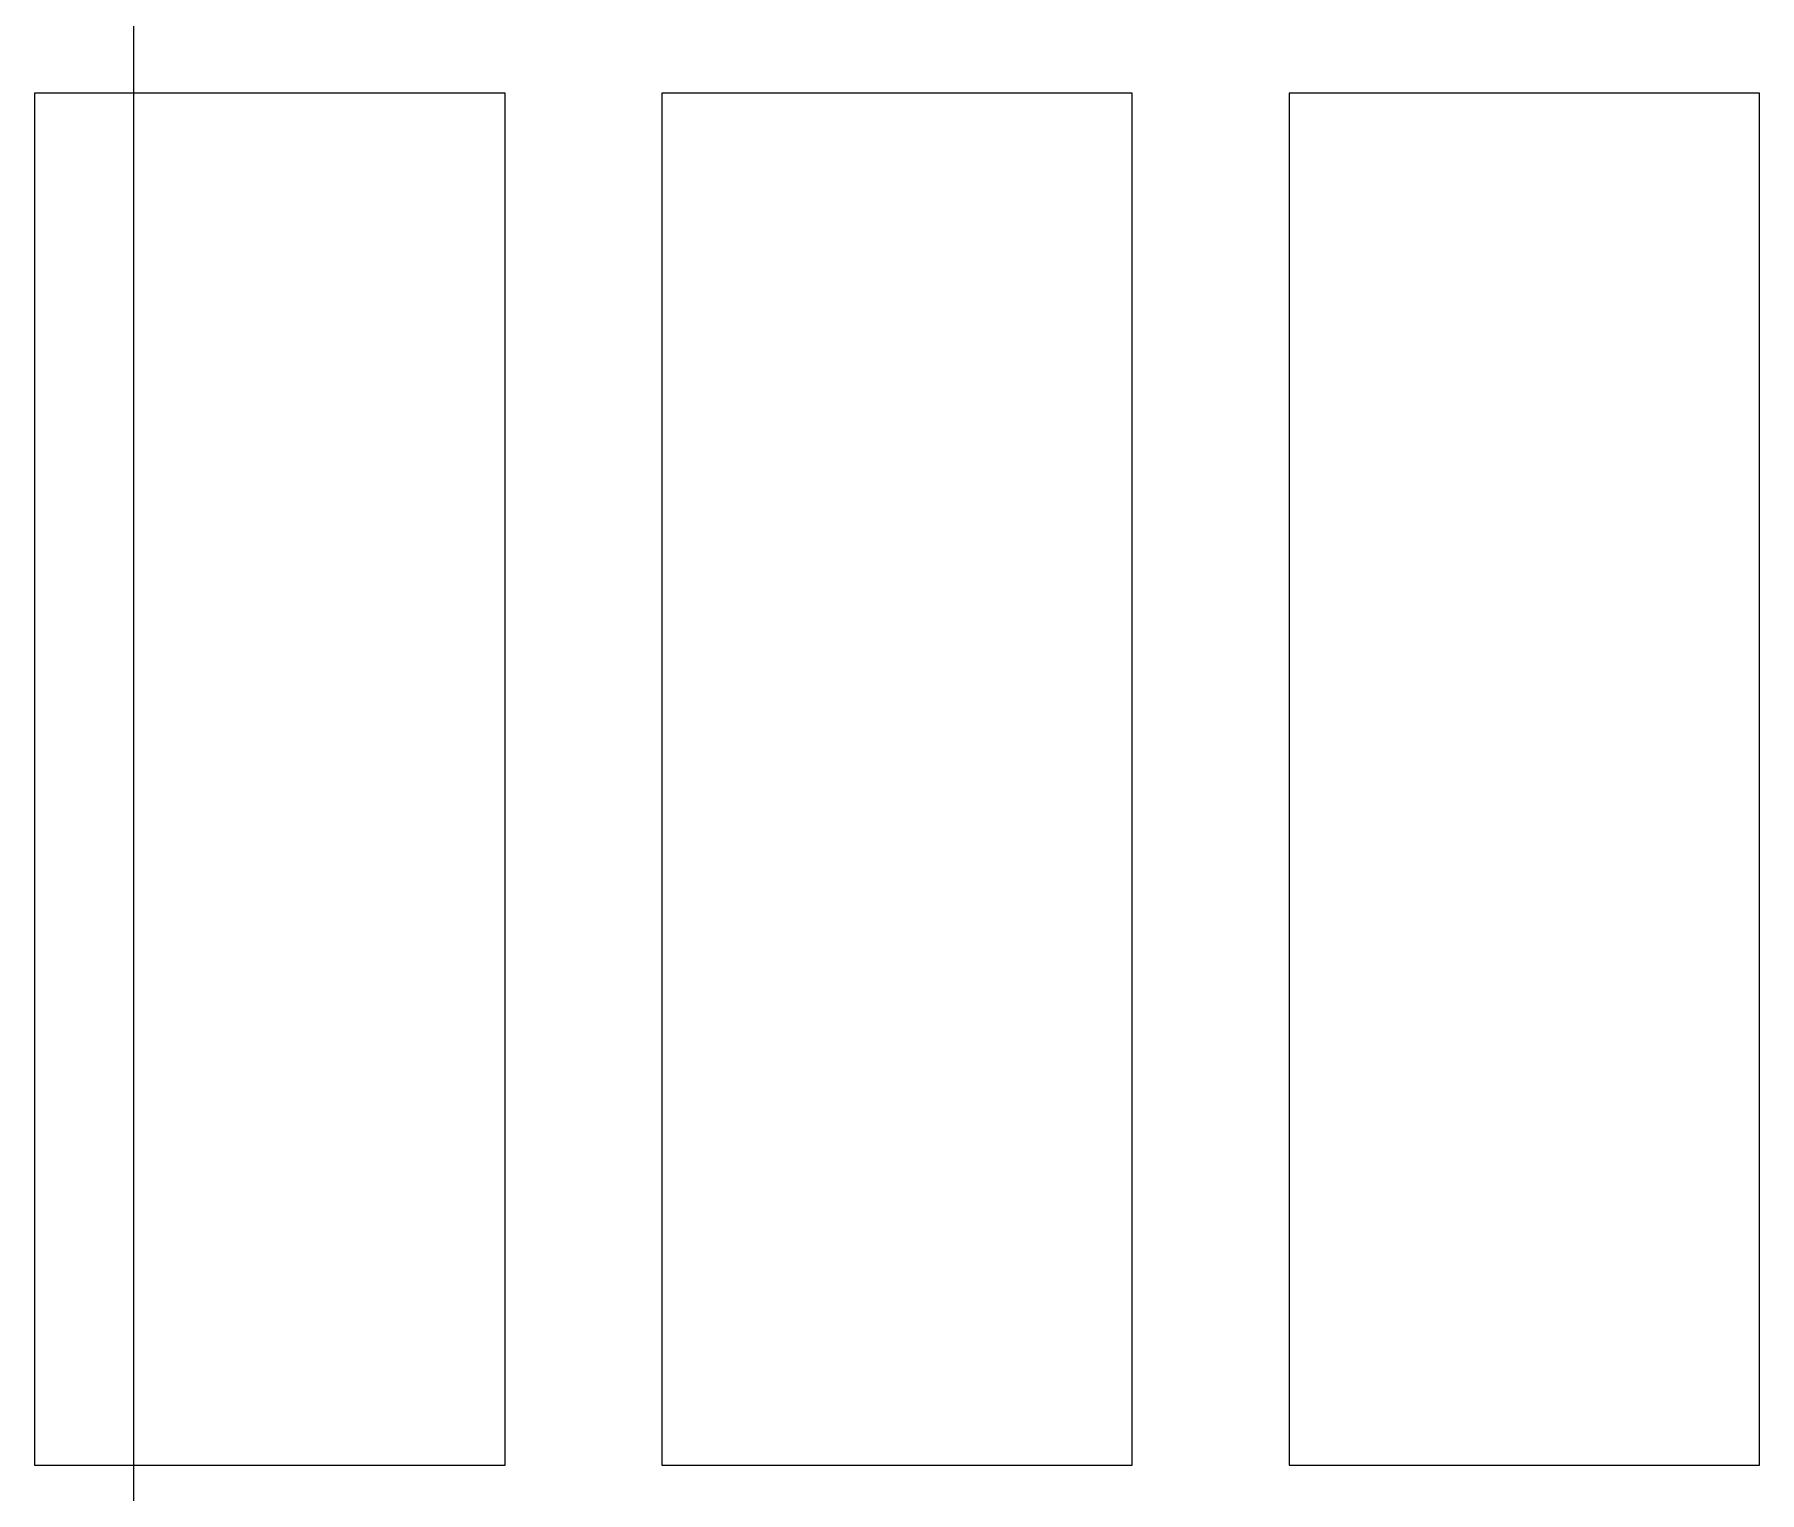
# Model space of a CAD drawing. Header units: millimetres. Extents: x -794334 to -714814, y -17806 to 22403.
# Drawn here: x -772631 to -771531, y -3689 to -2759 of the extents above; entities that cross this region are included whole.
import ezdxf
from ezdxf.xclip import XClip

# ---------------------------------------------------------------- set-up
doc = ezdxf.new("R2010")
doc.units = ezdxf.units.MM
doc.header["$XCLIPFRAME"] = 0
doc.layers.add('000 - WIPEOUT', color=250, linetype='Continuous')
doc.layers.add('A11_ALU.SOLID SHEET', color=2, linetype='Continuous')
doc.layers.add('A-ANNO-NOTE', color=3, linetype='Continuous', lineweight=25)

# ---------------------------------------------------------------- blocks, each defined once
blk = doc.blocks.new('*U1240')
at = {"color": 3}
for points in [[(-437.5, 8550), (437.5, 8550), (437.5, 8250), (-437.5, 8250)], [(-437.5, 8150), (437.5, 8150), (437.5, 7850), (-437.5, 7850)], [(-437.5, 7750), (437.5, 7750), (437.5, 7450), (-437.5, 7450)]]:
    blk.add_wipeout(points, dxfattribs=at).dxf.layer = '000 - WIPEOUT'
at = {"layer": 'A11_ALU.SOLID SHEET', "color": 0, "linetype": 'ByBlock'}
for points in [[(-437.5, 8250), (437.5, 8250), (437.5, 8550), (-437.5, 8550)], [(-437.5, 7850), (437.5, 7850), (437.5, 8150), (-437.5, 8150)], [(-437.5, 7450), (437.5, 7450), (437.5, 7750), (-437.5, 7750)]]:
    blk.add_lwpolyline(points, close=True, dxfattribs=at)
blk = doc.blocks.new('*U1630')
at = {"layer": 'A11_ALU.SOLID SHEET', "color": 0, "linetype": 'ByBlock', "rotation": 90}
blk.add_blockref('*U1240', (-19400, -6813), dxfattribs=at)

msp = doc.modelspace()

# ---------------------------------------------------------------- block references
at = {"layer": 'A11_ALU.SOLID SHEET'}
ref = msp.add_blockref('*U1630', (-744681.2, 3579), dxfattribs=at)
XClip(ref).set_block_clipping_path([(-45802.4668593339, -9620.0029952967), (23702.8690583039, 10334.9999958097)])

# ---------------------------------------------------------------- next in the draw order: linework, layer by layer
at = {"layer": 'A-ANNO-NOTE'}
msp.add_line((-772568.1, 3442.4), (-772568.1, -11249.3), dxfattribs=at)

doc.saveas('drawing.dxf')
